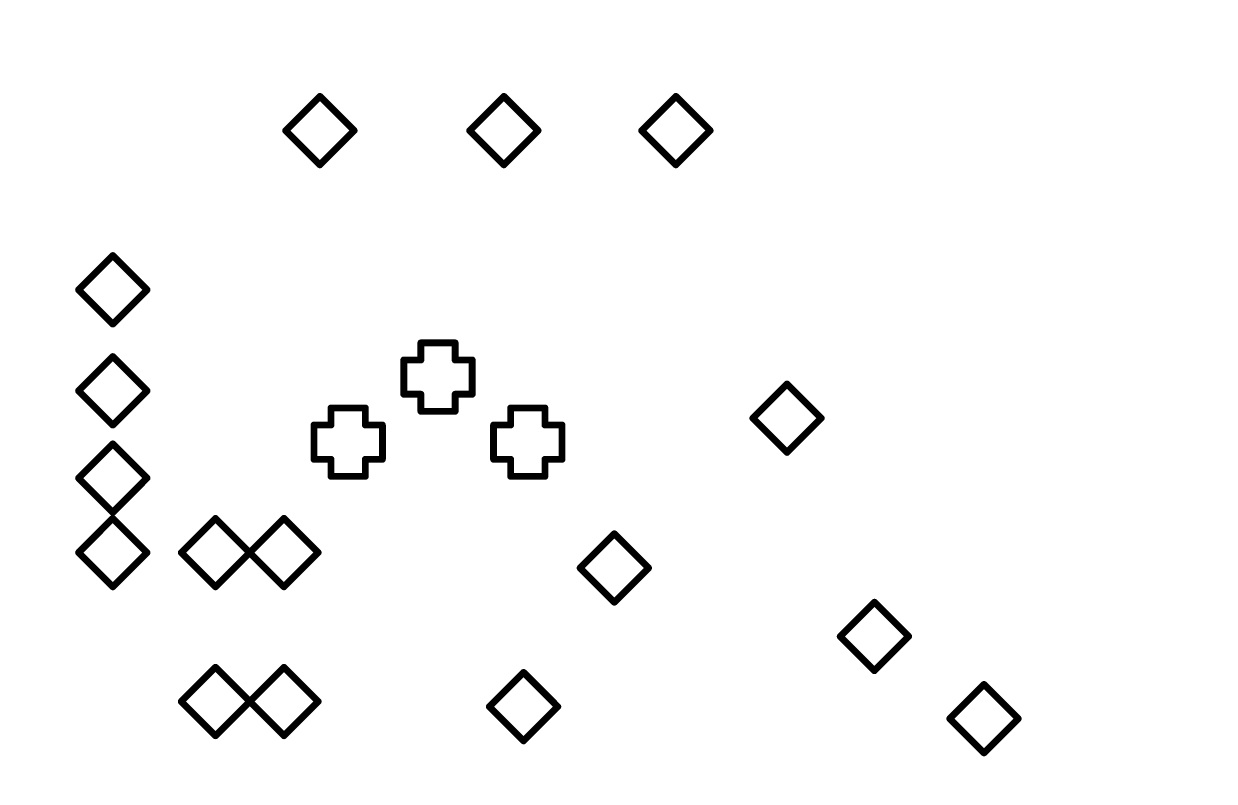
# Model space of a CAD drawing. Header units: millimetres. Extents: x -55 to 2039, y 0 to 512.
# Drawn here: x 143.41 to 178.18, y 223.69 to 245.82 of the extents above; entities that cross this region are included whole.
import ezdxf
from ezdxf import colors
from ezdxf.entities.mleader import LeaderData, LeaderLine
from ezdxf.enums import TextEntityAlignment as Align
from ezdxf.math import Vec2, Vec3

# ---------------------------------------------------------------- set-up
doc = ezdxf.new("R2010")
doc.units = ezdxf.units.MM
doc.linetypes.add('Сплошная', pattern=[0])
doc.layers.add('Drill Drawing', color=1, linetype='Continuous')
doc.layers.add('Виды', color=30, linetype='Continuous')
doc.layers.add('текст', color=2, linetype='Continuous', lineweight=30)
doc.styles.add('GOST TYPE B', font='', dxfattribs={"height": 3.5})
doc.styles.get('GOST TYPE B').set_extended_font_data('GOST type B')

# ---------------------------------------------------------------- blocks, each defined once
blk = doc.blocks.new('Шероховатость')
at = {"lineweight": 50, "transparency": 16777216}
for p, q in [((-32.506, -11.445), (-28.785, -5)), ((-28.785, -5), (-5, -5)), ((-10.278, -11.581), (-7.16, -6.181)), ((-34.366, -8.223), (-32.506, -11.445)), ((-11.836, -8.881), (-10.278, -11.581))]:
    blk.add_line(p, q, dxfattribs=at)
at = {"layer": 'текст', "linetype": 'Continuous', "lineweight": 25, "transparency": 16777216, "insert": (-29.093, -6.142), "char_height": 5, "attachment_point": 1, "style": 'GOST TYPE B'}
blk.add_mtext_dynamic_manual_height_columns('Ra6,3{\\fGOST Type AU|b1|i0|c204|p2;(   )}', width=25.94731, gutter_width=17.5, heights=[0], dxfattribs=at)
blk = doc.blocks.new('_DotSmall')
at = {"color": 0, "linetype": 'ByBlock', "lineweight": 60, "const_width": 0.5}
blk.add_lwpolyline([(-0.0625, 0, 1), (0.0625, 0, 1)], format="xyb", close=True, dxfattribs=at)
blk = doc.blocks.new('Вид с →')
at = {"linetype": 'Continuous', "lineweight": 25, "transparency": 16777216}
for q in [(28.03, 4.046), (30.858, 4.046)]:
    blk.add_line((29.444, 2.632), q, dxfattribs=at)
blk.add_circle((32.944, 2.632), 3.5, dxfattribs=at)
blk.add_circle((32.944, 2.632), 3.5, dxfattribs=at)
at = {"linetype": 'Continuous', "lineweight": 50, "transparency": 16777216, "style": 'GOST TYPE B'}
blk.add_attdef('ВИД(_:_)', text='', height=7, dxfattribs=at).set_placement((27.226, 3.5), align=Align.MIDDLE_RIGHT)

msp = doc.modelspace()

# ---------------------------------------------------------------- linework, layer by layer
at = {"layer": 'Drill Drawing'}
for points in [[(151.0556, 242.6965, 0.2, 0.2, 0), (152.0556, 243.6965, 0.2, 0.2, 0)], [(152.0556, 243.6965, 0.2, 0.2, 0), (153.0556, 242.6965, 0.2, 0.2, 0)], [(156.4297, 242.6965, 0.2, 0.2, 0), (157.4297, 243.6965, 0.2, 0.2, 0)], [(157.4297, 243.6965, 0.2, 0.2, 0), (158.4297, 242.6965, 0.2, 0.2, 0)], [(161.4556, 242.6965, 0.2, 0.2, 0), (162.4556, 243.6965, 0.2, 0.2, 0)], [(162.4556, 243.6965, 0.2, 0.2, 0), (163.4556, 242.6965, 0.2, 0.2, 0)], [(151.0556, 242.6965, 0.2, 0.2, 0), (152.0556, 241.6965, 0.2, 0.2, 0)], [(152.0556, 241.6965, 0.2, 0.2, 0), (153.0556, 242.6965, 0.2, 0.2, 0)], [(156.4297, 242.6965, 0.2, 0.2, 0), (157.4297, 241.6965, 0.2, 0.2, 0)], [(157.4297, 241.6965, 0.2, 0.2, 0), (158.4297, 242.6965, 0.2, 0.2, 0)], [(161.4556, 242.6965, 0.2, 0.2, 0), (162.4556, 241.6965, 0.2, 0.2, 0)], [(162.4556, 241.6965, 0.2, 0.2, 0), (163.4556, 242.6965, 0.2, 0.2, 0)], [(145.0056, 238.0465, 0.2, 0.2, 0), (146.0056, 239.0465, 0.2, 0.2, 0)], [(146.0056, 239.0465, 0.2, 0.2, 0), (147.0056, 238.0465, 0.2, 0.2, 0)], [(145.0056, 238.0465, 0.2, 0.2, 0), (146.0056, 237.0465, 0.2, 0.2, 0)], [(146.0056, 237.0465, 0.2, 0.2, 0), (147.0056, 238.0465, 0.2, 0.2, 0)], [(155.0056, 235.9965, 0.2, 0.2, 0), (155.0056, 236.4965, 0.2, 0.2, 0)], [(155.0056, 236.4965, 0.2, 0.2, 0), (156.0056, 236.4965, 0.2, 0.2, 0)], [(156.0056, 235.9965, 0.2, 0.2, 0), (156.0056, 236.4965, 0.2, 0.2, 0)], [(145.0056, 235.0965, 0.2, 0.2, 0), (146.0056, 236.0965, 0.2, 0.2, 0)], [(146.0056, 236.0965, 0.2, 0.2, 0), (147.0056, 235.0965, 0.2, 0.2, 0)], [(154.5056, 234.9965, 0.2, 0.2, 0), (154.5056, 235.9965, 0.2, 0.2, 0)], [(154.5056, 235.9965, 0.2, 0.2, 0), (155.0056, 235.9965, 0.2, 0.2, 0)], [(156.0056, 235.9965, 0.2, 0.2, 0), (156.5056, 235.9965, 0.2, 0.2, 0)], [(156.5056, 234.9965, 0.2, 0.2, 0), (156.5056, 235.9965, 0.2, 0.2, 0)], [(145.0056, 235.0965, 0.2, 0.2, 0), (146.0056, 234.0965, 0.2, 0.2, 0)], [(146.0056, 234.0965, 0.2, 0.2, 0), (147.0056, 235.0965, 0.2, 0.2, 0)], [(154.5056, 234.9965, 0.2, 0.2, 0), (155.0056, 234.9965, 0.2, 0.2, 0)], [(155.0056, 234.4965, 0.2, 0.2, 0), (155.0056, 234.9965, 0.2, 0.2, 0)], [(156.0056, 234.9965, 0.2, 0.2, 0), (156.5056, 234.9965, 0.2, 0.2, 0)], [(156.0056, 234.4965, 0.2, 0.2, 0), (156.0056, 234.9965, 0.2, 0.2, 0)], [(164.702, 234.2965, 0.2, 0.2, 0), (165.702, 235.2965, 0.2, 0.2, 0)], [(165.702, 235.2965, 0.2, 0.2, 0), (166.702, 234.2965, 0.2, 0.2, 0)], [(152.3816, 234.0965, 0.2, 0.2, 0), (152.3816, 234.5965, 0.2, 0.2, 0)], [(152.3816, 234.5965, 0.2, 0.2, 0), (153.3816, 234.5965, 0.2, 0.2, 0)], [(153.3816, 234.0965, 0.2, 0.2, 0), (153.3816, 234.5965, 0.2, 0.2, 0)], [(155.0056, 234.4965, 0.2, 0.2, 0), (156.0056, 234.4965, 0.2, 0.2, 0)], [(157.6291, 234.0965, 0.2, 0.2, 0), (157.6291, 234.5965, 0.2, 0.2, 0)], [(157.6291, 234.5965, 0.2, 0.2, 0), (158.6291, 234.5965, 0.2, 0.2, 0)], [(158.6291, 234.0965, 0.2, 0.2, 0), (158.6291, 234.5965, 0.2, 0.2, 0)], [(164.702, 234.2965, 0.2, 0.2, 0), (165.702, 233.2965, 0.2, 0.2, 0)], [(165.702, 233.2965, 0.2, 0.2, 0), (166.702, 234.2965, 0.2, 0.2, 0)], [(151.8816, 233.0965, 0.2, 0.2, 0), (151.8816, 234.0965, 0.2, 0.2, 0)], [(151.8816, 234.0965, 0.2, 0.2, 0), (152.3816, 234.0965, 0.2, 0.2, 0)], [(153.3816, 234.0965, 0.2, 0.2, 0), (153.8816, 234.0965, 0.2, 0.2, 0)], [(153.8816, 233.0965, 0.2, 0.2, 0), (153.8816, 234.0965, 0.2, 0.2, 0)], [(157.1291, 233.0965, 0.2, 0.2, 0), (157.1291, 234.0965, 0.2, 0.2, 0)], [(157.1291, 234.0965, 0.2, 0.2, 0), (157.6291, 234.0965, 0.2, 0.2, 0)], [(158.6291, 234.0965, 0.2, 0.2, 0), (159.1291, 234.0965, 0.2, 0.2, 0)], [(159.1291, 233.0965, 0.2, 0.2, 0), (159.1291, 234.0965, 0.2, 0.2, 0)], [(145.0056, 232.5465, 0.2, 0.2, 0), (146.0056, 233.5465, 0.2, 0.2, 0)], [(146.0056, 233.5465, 0.2, 0.2, 0), (147.0056, 232.5465, 0.2, 0.2, 0)], [(151.8816, 233.0965, 0.2, 0.2, 0), (152.3816, 233.0965, 0.2, 0.2, 0)], [(152.3816, 232.5965, 0.2, 0.2, 0), (152.3816, 233.0965, 0.2, 0.2, 0)], [(153.3816, 233.0965, 0.2, 0.2, 0), (153.8816, 233.0965, 0.2, 0.2, 0)], [(153.3816, 232.5965, 0.2, 0.2, 0), (153.3816, 233.0965, 0.2, 0.2, 0)], [(157.1291, 233.0965, 0.2, 0.2, 0), (157.6291, 233.0965, 0.2, 0.2, 0)], [(157.6291, 232.5965, 0.2, 0.2, 0), (157.6291, 233.0965, 0.2, 0.2, 0)], [(158.6291, 233.0965, 0.2, 0.2, 0), (159.1291, 233.0965, 0.2, 0.2, 0)], [(158.6291, 232.5965, 0.2, 0.2, 0), (158.6291, 233.0965, 0.2, 0.2, 0)], [(145.0056, 232.5465, 0.2, 0.2, 0), (146.0056, 231.5465, 0.2, 0.2, 0)], [(146.0056, 231.5465, 0.2, 0.2, 0), (147.0056, 232.5465, 0.2, 0.2, 0)], [(152.3816, 232.5965, 0.2, 0.2, 0), (153.3816, 232.5965, 0.2, 0.2, 0)], [(157.6291, 232.5965, 0.2, 0.2, 0), (158.6291, 232.5965, 0.2, 0.2, 0)], [(145.0056, 230.3715, 0.2, 0.2, 0), (146.0056, 231.3715, 0.2, 0.2, 0)], [(146.0056, 231.3715, 0.2, 0.2, 0), (147.0056, 230.3715, 0.2, 0.2, 0)], [(148.0056, 230.3715, 0.2, 0.2, 0), (149.0056, 231.3715, 0.2, 0.2, 0)], [(149.0056, 231.3715, 0.2, 0.2, 0), (150.0056, 230.3715, 0.2, 0.2, 0)], [(150.0056, 230.3715, 0.2, 0.2, 0), (151.0056, 231.3715, 0.2, 0.2, 0)], [(151.0056, 231.3715, 0.2, 0.2, 0), (152.0056, 230.3715, 0.2, 0.2, 0)], [(159.6556, 229.9215, 0.2, 0.2, 0), (160.6556, 230.9215, 0.2, 0.2, 0)], [(160.6556, 230.9215, 0.2, 0.2, 0), (161.6556, 229.9215, 0.2, 0.2, 0)], [(145.0056, 230.3715, 0.2, 0.2, 0), (146.0056, 229.3715, 0.2, 0.2, 0)], [(146.0056, 229.3715, 0.2, 0.2, 0), (147.0056, 230.3715, 0.2, 0.2, 0)], [(148.0056, 230.3715, 0.2, 0.2, 0), (149.0056, 229.3715, 0.2, 0.2, 0)], [(149.0056, 229.3715, 0.2, 0.2, 0), (150.0056, 230.3715, 0.2, 0.2, 0)], [(150.0056, 230.3715, 0.2, 0.2, 0), (151.0056, 229.3715, 0.2, 0.2, 0)], [(151.0056, 229.3715, 0.2, 0.2, 0), (152.0056, 230.3715, 0.2, 0.2, 0)], [(159.6556, 229.9215, 0.2, 0.2, 0), (160.6556, 228.9215, 0.2, 0.2, 0)], [(160.6556, 228.9215, 0.2, 0.2, 0), (161.6556, 229.9215, 0.2, 0.2, 0)], [(167.2556, 227.9215, 0.2, 0.2, 0), (168.2556, 228.9215, 0.2, 0.2, 0)], [(168.2556, 228.9215, 0.2, 0.2, 0), (169.2556, 227.9215, 0.2, 0.2, 0)], [(167.2556, 227.9215, 0.2, 0.2, 0), (168.2556, 226.9215, 0.2, 0.2, 0)], [(168.2556, 226.9215, 0.2, 0.2, 0), (169.2556, 227.9215, 0.2, 0.2, 0)], [(148.0056, 226.0215, 0.2, 0.2, 0), (149.0056, 227.0215, 0.2, 0.2, 0)], [(149.0056, 227.0215, 0.2, 0.2, 0), (150.0056, 226.0215, 0.2, 0.2, 0)], [(150.0056, 226.0215, 0.2, 0.2, 0), (151.0056, 227.0215, 0.2, 0.2, 0)], [(151.0056, 227.0215, 0.2, 0.2, 0), (152.0056, 226.0215, 0.2, 0.2, 0)], [(157.0056, 225.8715, 0.2, 0.2, 0), (158.0056, 226.8715, 0.2, 0.2, 0)], [(158.0056, 226.8715, 0.2, 0.2, 0), (159.0056, 225.8715, 0.2, 0.2, 0)], [(170.4556, 225.5215, 0.2, 0.2, 0), (171.4556, 226.5215, 0.2, 0.2, 0)], [(171.4556, 226.5215, 0.2, 0.2, 0), (172.4556, 225.5215, 0.2, 0.2, 0)], [(148.0056, 226.0215, 0.2, 0.2, 0), (149.0056, 225.0215, 0.2, 0.2, 0)], [(149.0056, 225.0215, 0.2, 0.2, 0), (150.0056, 226.0215, 0.2, 0.2, 0)], [(150.0056, 226.0215, 0.2, 0.2, 0), (151.0056, 225.0215, 0.2, 0.2, 0)], [(151.0056, 225.0215, 0.2, 0.2, 0), (152.0056, 226.0215, 0.2, 0.2, 0)], [(157.0056, 225.8715, 0.2, 0.2, 0), (158.0056, 224.8715, 0.2, 0.2, 0)], [(158.0056, 224.8715, 0.2, 0.2, 0), (159.0056, 225.8715, 0.2, 0.2, 0)], [(170.4556, 225.5215, 0.2, 0.2, 0), (171.4556, 224.5215, 0.2, 0.2, 0)], [(171.4556, 224.5215, 0.2, 0.2, 0), (172.4556, 225.5215, 0.2, 0.2, 0)]]:
    msp.add_lwpolyline(points, format="xyseb", dxfattribs=at)
for points in [[(152.0056, 243.6965, 0.1, 0.1, 1), (152.1056, 243.6965, 0.1, 0.1, 1)], [(152.0056, 243.6965, 0.1, 0.1, 1), (152.1056, 243.6965, 0.1, 0.1, 1)], [(157.3797, 243.6965, 0.1, 0.1, 1), (157.4797, 243.6965, 0.1, 0.1, 1)], [(157.3797, 243.6965, 0.1, 0.1, 1), (157.4797, 243.6965, 0.1, 0.1, 1)], [(162.4056, 243.6965, 0.1, 0.1, 1), (162.5056, 243.6965, 0.1, 0.1, 1)], [(162.4056, 243.6965, 0.1, 0.1, 1), (162.5056, 243.6965, 0.1, 0.1, 1)], [(151.0056, 242.6965, 0.1, 0.1, 1), (151.1056, 242.6965, 0.1, 0.1, 1)], [(151.0056, 242.6965, 0.1, 0.1, 1), (151.1056, 242.6965, 0.1, 0.1, 1)], [(153.0056, 242.6965, 0.1, 0.1, 1), (153.1056, 242.6965, 0.1, 0.1, 1)], [(153.0056, 242.6965, 0.1, 0.1, 1), (153.1056, 242.6965, 0.1, 0.1, 1)], [(156.3797, 242.6965, 0.1, 0.1, 1), (156.4797, 242.6965, 0.1, 0.1, 1)], [(156.3797, 242.6965, 0.1, 0.1, 1), (156.4797, 242.6965, 0.1, 0.1, 1)], [(158.3797, 242.6965, 0.1, 0.1, 1), (158.4797, 242.6965, 0.1, 0.1, 1)], [(158.3797, 242.6965, 0.1, 0.1, 1), (158.4797, 242.6965, 0.1, 0.1, 1)], [(161.4056, 242.6965, 0.1, 0.1, 1), (161.5056, 242.6965, 0.1, 0.1, 1)], [(161.4056, 242.6965, 0.1, 0.1, 1), (161.5056, 242.6965, 0.1, 0.1, 1)], [(163.4056, 242.6965, 0.1, 0.1, 1), (163.5056, 242.6965, 0.1, 0.1, 1)], [(163.4056, 242.6965, 0.1, 0.1, 1), (163.5056, 242.6965, 0.1, 0.1, 1)], [(152.0056, 241.6965, 0.1, 0.1, 1), (152.1056, 241.6965, 0.1, 0.1, 1)], [(152.0056, 241.6965, 0.1, 0.1, 1), (152.1056, 241.6965, 0.1, 0.1, 1)], [(157.3797, 241.6965, 0.1, 0.1, 1), (157.4797, 241.6965, 0.1, 0.1, 1)], [(157.3797, 241.6965, 0.1, 0.1, 1), (157.4797, 241.6965, 0.1, 0.1, 1)], [(162.4056, 241.6965, 0.1, 0.1, 1), (162.5056, 241.6965, 0.1, 0.1, 1)], [(162.4056, 241.6965, 0.1, 0.1, 1), (162.5056, 241.6965, 0.1, 0.1, 1)], [(145.9556, 239.0465, 0.1, 0.1, 1), (146.0556, 239.0465, 0.1, 0.1, 1)], [(145.9556, 239.0465, 0.1, 0.1, 1), (146.0556, 239.0465, 0.1, 0.1, 1)], [(144.9556, 238.0465, 0.1, 0.1, 1), (145.0556, 238.0465, 0.1, 0.1, 1)], [(144.9556, 238.0465, 0.1, 0.1, 1), (145.0556, 238.0465, 0.1, 0.1, 1)], [(146.9556, 238.0465, 0.1, 0.1, 1), (147.0556, 238.0465, 0.1, 0.1, 1)], [(146.9556, 238.0465, 0.1, 0.1, 1), (147.0556, 238.0465, 0.1, 0.1, 1)], [(145.9556, 237.0465, 0.1, 0.1, 1), (146.0556, 237.0465, 0.1, 0.1, 1)], [(145.9556, 237.0465, 0.1, 0.1, 1), (146.0556, 237.0465, 0.1, 0.1, 1)], [(154.9556, 236.4965, 0.1, 0.1, 1), (155.0556, 236.4965, 0.1, 0.1, 1)], [(154.9556, 236.4965, 0.1, 0.1, 1), (155.0556, 236.4965, 0.1, 0.1, 1)], [(155.9556, 236.4965, 0.1, 0.1, 1), (156.0556, 236.4965, 0.1, 0.1, 1)], [(155.9556, 236.4965, 0.1, 0.1, 1), (156.0556, 236.4965, 0.1, 0.1, 1)], [(145.9556, 236.0965, 0.1, 0.1, 1), (146.0556, 236.0965, 0.1, 0.1, 1)], [(145.9556, 236.0965, 0.1, 0.1, 1), (146.0556, 236.0965, 0.1, 0.1, 1)], [(154.4556, 235.9965, 0.1, 0.1, 1), (154.5556, 235.9965, 0.1, 0.1, 1)], [(154.4556, 235.9965, 0.1, 0.1, 1), (154.5556, 235.9965, 0.1, 0.1, 1)], [(154.9556, 235.9965, 0.1, 0.1, 1), (155.0556, 235.9965, 0.1, 0.1, 1)], [(154.9556, 235.9965, 0.1, 0.1, 1), (155.0556, 235.9965, 0.1, 0.1, 1)], [(155.9556, 235.9965, 0.1, 0.1, 1), (156.0556, 235.9965, 0.1, 0.1, 1)], [(155.9556, 235.9965, 0.1, 0.1, 1), (156.0556, 235.9965, 0.1, 0.1, 1)], [(156.4556, 235.9965, 0.1, 0.1, 1), (156.5556, 235.9965, 0.1, 0.1, 1)], [(156.4556, 235.9965, 0.1, 0.1, 1), (156.5556, 235.9965, 0.1, 0.1, 1)], [(144.9556, 235.0965, 0.1, 0.1, 1), (145.0556, 235.0965, 0.1, 0.1, 1)], [(144.9556, 235.0965, 0.1, 0.1, 1), (145.0556, 235.0965, 0.1, 0.1, 1)], [(146.9556, 235.0965, 0.1, 0.1, 1), (147.0556, 235.0965, 0.1, 0.1, 1)], [(146.9556, 235.0965, 0.1, 0.1, 1), (147.0556, 235.0965, 0.1, 0.1, 1)], [(154.4556, 234.9965, 0.1, 0.1, 1), (154.5556, 234.9965, 0.1, 0.1, 1)], [(154.4556, 234.9965, 0.1, 0.1, 1), (154.5556, 234.9965, 0.1, 0.1, 1)], [(154.9556, 234.9965, 0.1, 0.1, 1), (155.0556, 234.9965, 0.1, 0.1, 1)], [(154.9556, 234.9965, 0.1, 0.1, 1), (155.0556, 234.9965, 0.1, 0.1, 1)], [(155.9556, 234.9965, 0.1, 0.1, 1), (156.0556, 234.9965, 0.1, 0.1, 1)], [(155.9556, 234.9965, 0.1, 0.1, 1), (156.0556, 234.9965, 0.1, 0.1, 1)], [(156.4556, 234.9965, 0.1, 0.1, 1), (156.5556, 234.9965, 0.1, 0.1, 1)], [(156.4556, 234.9965, 0.1, 0.1, 1), (156.5556, 234.9965, 0.1, 0.1, 1)], [(165.652, 235.2965, 0.1, 0.1, 1), (165.752, 235.2965, 0.1, 0.1, 1)], [(165.652, 235.2965, 0.1, 0.1, 1), (165.752, 235.2965, 0.1, 0.1, 1)], [(152.3316, 234.5965, 0.1, 0.1, 1), (152.4316, 234.5965, 0.1, 0.1, 1)], [(152.3316, 234.5965, 0.1, 0.1, 1), (152.4316, 234.5965, 0.1, 0.1, 1)], [(153.3316, 234.5965, 0.1, 0.1, 1), (153.4316, 234.5965, 0.1, 0.1, 1)], [(153.3316, 234.5965, 0.1, 0.1, 1), (153.4316, 234.5965, 0.1, 0.1, 1)], [(154.9556, 234.4965, 0.1, 0.1, 1), (155.0556, 234.4965, 0.1, 0.1, 1)], [(154.9556, 234.4965, 0.1, 0.1, 1), (155.0556, 234.4965, 0.1, 0.1, 1)], [(155.9556, 234.4965, 0.1, 0.1, 1), (156.0556, 234.4965, 0.1, 0.1, 1)], [(155.9556, 234.4965, 0.1, 0.1, 1), (156.0556, 234.4965, 0.1, 0.1, 1)], [(157.5791, 234.5965, 0.1, 0.1, 1), (157.6791, 234.5965, 0.1, 0.1, 1)], [(157.5791, 234.5965, 0.1, 0.1, 1), (157.6791, 234.5965, 0.1, 0.1, 1)], [(158.5791, 234.5965, 0.1, 0.1, 1), (158.6791, 234.5965, 0.1, 0.1, 1)], [(158.5791, 234.5965, 0.1, 0.1, 1), (158.6791, 234.5965, 0.1, 0.1, 1)], [(164.652, 234.2965, 0.1, 0.1, 1), (164.752, 234.2965, 0.1, 0.1, 1)], [(164.652, 234.2965, 0.1, 0.1, 1), (164.752, 234.2965, 0.1, 0.1, 1)], [(166.652, 234.2965, 0.1, 0.1, 1), (166.752, 234.2965, 0.1, 0.1, 1)], [(166.652, 234.2965, 0.1, 0.1, 1), (166.752, 234.2965, 0.1, 0.1, 1)], [(145.9556, 234.0965, 0.1, 0.1, 1), (146.0556, 234.0965, 0.1, 0.1, 1)], [(145.9556, 234.0965, 0.1, 0.1, 1), (146.0556, 234.0965, 0.1, 0.1, 1)], [(151.8316, 234.0965, 0.1, 0.1, 1), (151.9316, 234.0965, 0.1, 0.1, 1)], [(151.8316, 234.0965, 0.1, 0.1, 1), (151.9316, 234.0965, 0.1, 0.1, 1)], [(152.3316, 234.0965, 0.1, 0.1, 1), (152.4316, 234.0965, 0.1, 0.1, 1)], [(152.3316, 234.0965, 0.1, 0.1, 1), (152.4316, 234.0965, 0.1, 0.1, 1)], [(153.3316, 234.0965, 0.1, 0.1, 1), (153.4316, 234.0965, 0.1, 0.1, 1)], [(153.3316, 234.0965, 0.1, 0.1, 1), (153.4316, 234.0965, 0.1, 0.1, 1)], [(153.8316, 234.0965, 0.1, 0.1, 1), (153.9316, 234.0965, 0.1, 0.1, 1)], [(153.8316, 234.0965, 0.1, 0.1, 1), (153.9316, 234.0965, 0.1, 0.1, 1)], [(157.0791, 234.0965, 0.1, 0.1, 1), (157.1791, 234.0965, 0.1, 0.1, 1)], [(157.0791, 234.0965, 0.1, 0.1, 1), (157.1791, 234.0965, 0.1, 0.1, 1)], [(157.5791, 234.0965, 0.1, 0.1, 1), (157.6791, 234.0965, 0.1, 0.1, 1)], [(157.5791, 234.0965, 0.1, 0.1, 1), (157.6791, 234.0965, 0.1, 0.1, 1)], [(158.5791, 234.0965, 0.1, 0.1, 1), (158.6791, 234.0965, 0.1, 0.1, 1)], [(158.5791, 234.0965, 0.1, 0.1, 1), (158.6791, 234.0965, 0.1, 0.1, 1)], [(159.0791, 234.0965, 0.1, 0.1, 1), (159.1791, 234.0965, 0.1, 0.1, 1)], [(159.0791, 234.0965, 0.1, 0.1, 1), (159.1791, 234.0965, 0.1, 0.1, 1)], [(145.9556, 233.5465, 0.1, 0.1, 1), (146.0556, 233.5465, 0.1, 0.1, 1)], [(145.9556, 233.5465, 0.1, 0.1, 1), (146.0556, 233.5465, 0.1, 0.1, 1)], [(165.652, 233.2965, 0.1, 0.1, 1), (165.752, 233.2965, 0.1, 0.1, 1)], [(165.652, 233.2965, 0.1, 0.1, 1), (165.752, 233.2965, 0.1, 0.1, 1)], [(151.8316, 233.0965, 0.1, 0.1, 1), (151.9316, 233.0965, 0.1, 0.1, 1)], [(151.8316, 233.0965, 0.1, 0.1, 1), (151.9316, 233.0965, 0.1, 0.1, 1)], [(152.3316, 233.0965, 0.1, 0.1, 1), (152.4316, 233.0965, 0.1, 0.1, 1)], [(152.3316, 233.0965, 0.1, 0.1, 1), (152.4316, 233.0965, 0.1, 0.1, 1)], [(153.3316, 233.0965, 0.1, 0.1, 1), (153.4316, 233.0965, 0.1, 0.1, 1)], [(153.3316, 233.0965, 0.1, 0.1, 1), (153.4316, 233.0965, 0.1, 0.1, 1)], [(153.8316, 233.0965, 0.1, 0.1, 1), (153.9316, 233.0965, 0.1, 0.1, 1)], [(153.8316, 233.0965, 0.1, 0.1, 1), (153.9316, 233.0965, 0.1, 0.1, 1)], [(157.0791, 233.0965, 0.1, 0.1, 1), (157.1791, 233.0965, 0.1, 0.1, 1)], [(157.0791, 233.0965, 0.1, 0.1, 1), (157.1791, 233.0965, 0.1, 0.1, 1)], [(157.5791, 233.0965, 0.1, 0.1, 1), (157.6791, 233.0965, 0.1, 0.1, 1)], [(157.5791, 233.0965, 0.1, 0.1, 1), (157.6791, 233.0965, 0.1, 0.1, 1)], [(158.5791, 233.0965, 0.1, 0.1, 1), (158.6791, 233.0965, 0.1, 0.1, 1)], [(158.5791, 233.0965, 0.1, 0.1, 1), (158.6791, 233.0965, 0.1, 0.1, 1)], [(159.0791, 233.0965, 0.1, 0.1, 1), (159.1791, 233.0965, 0.1, 0.1, 1)], [(159.0791, 233.0965, 0.1, 0.1, 1), (159.1791, 233.0965, 0.1, 0.1, 1)], [(144.9556, 232.5465, 0.1, 0.1, 1), (145.0556, 232.5465, 0.1, 0.1, 1)], [(144.9556, 232.5465, 0.1, 0.1, 1), (145.0556, 232.5465, 0.1, 0.1, 1)], [(146.9556, 232.5465, 0.1, 0.1, 1), (147.0556, 232.5465, 0.1, 0.1, 1)], [(146.9556, 232.5465, 0.1, 0.1, 1), (147.0556, 232.5465, 0.1, 0.1, 1)], [(152.3316, 232.5965, 0.1, 0.1, 1), (152.4316, 232.5965, 0.1, 0.1, 1)], [(152.3316, 232.5965, 0.1, 0.1, 1), (152.4316, 232.5965, 0.1, 0.1, 1)], [(153.3316, 232.5965, 0.1, 0.1, 1), (153.4316, 232.5965, 0.1, 0.1, 1)], [(153.3316, 232.5965, 0.1, 0.1, 1), (153.4316, 232.5965, 0.1, 0.1, 1)], [(157.5791, 232.5965, 0.1, 0.1, 1), (157.6791, 232.5965, 0.1, 0.1, 1)], [(157.5791, 232.5965, 0.1, 0.1, 1), (157.6791, 232.5965, 0.1, 0.1, 1)], [(158.5791, 232.5965, 0.1, 0.1, 1), (158.6791, 232.5965, 0.1, 0.1, 1)], [(158.5791, 232.5965, 0.1, 0.1, 1), (158.6791, 232.5965, 0.1, 0.1, 1)], [(145.9556, 231.5465, 0.1, 0.1, 1), (146.0556, 231.5465, 0.1, 0.1, 1)], [(145.9556, 231.5465, 0.1, 0.1, 1), (146.0556, 231.5465, 0.1, 0.1, 1)], [(145.9556, 231.3715, 0.1, 0.1, 1), (146.0556, 231.3715, 0.1, 0.1, 1)], [(145.9556, 231.3715, 0.1, 0.1, 1), (146.0556, 231.3715, 0.1, 0.1, 1)], [(148.9556, 231.3715, 0.1, 0.1, 1), (149.0556, 231.3715, 0.1, 0.1, 1)], [(148.9556, 231.3715, 0.1, 0.1, 1), (149.0556, 231.3715, 0.1, 0.1, 1)], [(150.9556, 231.3715, 0.1, 0.1, 1), (151.0556, 231.3715, 0.1, 0.1, 1)], [(150.9556, 231.3715, 0.1, 0.1, 1), (151.0556, 231.3715, 0.1, 0.1, 1)], [(160.6056, 230.9215, 0.1, 0.1, 1), (160.7056, 230.9215, 0.1, 0.1, 1)], [(160.6056, 230.9215, 0.1, 0.1, 1), (160.7056, 230.9215, 0.1, 0.1, 1)], [(144.9556, 230.3715, 0.1, 0.1, 1), (145.0556, 230.3715, 0.1, 0.1, 1)], [(144.9556, 230.3715, 0.1, 0.1, 1), (145.0556, 230.3715, 0.1, 0.1, 1)], [(146.9556, 230.3715, 0.1, 0.1, 1), (147.0556, 230.3715, 0.1, 0.1, 1)], [(146.9556, 230.3715, 0.1, 0.1, 1), (147.0556, 230.3715, 0.1, 0.1, 1)], [(147.9556, 230.3715, 0.1, 0.1, 1), (148.0556, 230.3715, 0.1, 0.1, 1)], [(147.9556, 230.3715, 0.1, 0.1, 1), (148.0556, 230.3715, 0.1, 0.1, 1)], [(149.9556, 230.3715, 0.1, 0.1, 1), (150.0556, 230.3715, 0.1, 0.1, 1)], [(149.9556, 230.3715, 0.1, 0.1, 1), (150.0556, 230.3715, 0.1, 0.1, 1)], [(149.9556, 230.3715, 0.1, 0.1, 1), (150.0556, 230.3715, 0.1, 0.1, 1)], [(149.9556, 230.3715, 0.1, 0.1, 1), (150.0556, 230.3715, 0.1, 0.1, 1)], [(151.9556, 230.3715, 0.1, 0.1, 1), (152.0556, 230.3715, 0.1, 0.1, 1)], [(151.9556, 230.3715, 0.1, 0.1, 1), (152.0556, 230.3715, 0.1, 0.1, 1)], [(159.6056, 229.9215, 0.1, 0.1, 1), (159.7056, 229.9215, 0.1, 0.1, 1)], [(159.6056, 229.9215, 0.1, 0.1, 1), (159.7056, 229.9215, 0.1, 0.1, 1)], [(161.6056, 229.9215, 0.1, 0.1, 1), (161.7056, 229.9215, 0.1, 0.1, 1)], [(161.6056, 229.9215, 0.1, 0.1, 1), (161.7056, 229.9215, 0.1, 0.1, 1)], [(145.9556, 229.3715, 0.1, 0.1, 1), (146.0556, 229.3715, 0.1, 0.1, 1)], [(145.9556, 229.3715, 0.1, 0.1, 1), (146.0556, 229.3715, 0.1, 0.1, 1)], [(148.9556, 229.3715, 0.1, 0.1, 1), (149.0556, 229.3715, 0.1, 0.1, 1)], [(148.9556, 229.3715, 0.1, 0.1, 1), (149.0556, 229.3715, 0.1, 0.1, 1)], [(150.9556, 229.3715, 0.1, 0.1, 1), (151.0556, 229.3715, 0.1, 0.1, 1)], [(150.9556, 229.3715, 0.1, 0.1, 1), (151.0556, 229.3715, 0.1, 0.1, 1)], [(160.6056, 228.9215, 0.1, 0.1, 1), (160.7056, 228.9215, 0.1, 0.1, 1)], [(160.6056, 228.9215, 0.1, 0.1, 1), (160.7056, 228.9215, 0.1, 0.1, 1)], [(168.2056, 228.9215, 0.1, 0.1, 1), (168.3056, 228.9215, 0.1, 0.1, 1)], [(168.2056, 228.9215, 0.1, 0.1, 1), (168.3056, 228.9215, 0.1, 0.1, 1)], [(167.2056, 227.9215, 0.1, 0.1, 1), (167.3056, 227.9215, 0.1, 0.1, 1)], [(167.2056, 227.9215, 0.1, 0.1, 1), (167.3056, 227.9215, 0.1, 0.1, 1)], [(169.2056, 227.9215, 0.1, 0.1, 1), (169.3056, 227.9215, 0.1, 0.1, 1)], [(169.2056, 227.9215, 0.1, 0.1, 1), (169.3056, 227.9215, 0.1, 0.1, 1)], [(148.9556, 227.0215, 0.1, 0.1, 1), (149.0556, 227.0215, 0.1, 0.1, 1)], [(148.9556, 227.0215, 0.1, 0.1, 1), (149.0556, 227.0215, 0.1, 0.1, 1)], [(150.9556, 227.0215, 0.1, 0.1, 1), (151.0556, 227.0215, 0.1, 0.1, 1)], [(150.9556, 227.0215, 0.1, 0.1, 1), (151.0556, 227.0215, 0.1, 0.1, 1)], [(157.9556, 226.8715, 0.1, 0.1, 1), (158.0556, 226.8715, 0.1, 0.1, 1)], [(157.9556, 226.8715, 0.1, 0.1, 1), (158.0556, 226.8715, 0.1, 0.1, 1)], [(168.2056, 226.9215, 0.1, 0.1, 1), (168.3056, 226.9215, 0.1, 0.1, 1)], [(168.2056, 226.9215, 0.1, 0.1, 1), (168.3056, 226.9215, 0.1, 0.1, 1)], [(171.4056, 226.5215, 0.1, 0.1, 1), (171.5056, 226.5215, 0.1, 0.1, 1)], [(171.4056, 226.5215, 0.1, 0.1, 1), (171.5056, 226.5215, 0.1, 0.1, 1)], [(147.9556, 226.0215, 0.1, 0.1, 1), (148.0556, 226.0215, 0.1, 0.1, 1)], [(147.9556, 226.0215, 0.1, 0.1, 1), (148.0556, 226.0215, 0.1, 0.1, 1)], [(149.9556, 226.0215, 0.1, 0.1, 1), (150.0556, 226.0215, 0.1, 0.1, 1)], [(149.9556, 226.0215, 0.1, 0.1, 1), (150.0556, 226.0215, 0.1, 0.1, 1)], [(149.9556, 226.0215, 0.1, 0.1, 1), (150.0556, 226.0215, 0.1, 0.1, 1)], [(149.9556, 226.0215, 0.1, 0.1, 1), (150.0556, 226.0215, 0.1, 0.1, 1)], [(151.9556, 226.0215, 0.1, 0.1, 1), (152.0556, 226.0215, 0.1, 0.1, 1)], [(151.9556, 226.0215, 0.1, 0.1, 1), (152.0556, 226.0215, 0.1, 0.1, 1)], [(156.9556, 225.8715, 0.1, 0.1, 1), (157.0556, 225.8715, 0.1, 0.1, 1)], [(156.9556, 225.8715, 0.1, 0.1, 1), (157.0556, 225.8715, 0.1, 0.1, 1)], [(158.9556, 225.8715, 0.1, 0.1, 1), (159.0556, 225.8715, 0.1, 0.1, 1)], [(158.9556, 225.8715, 0.1, 0.1, 1), (159.0556, 225.8715, 0.1, 0.1, 1)], [(170.4056, 225.5215, 0.1, 0.1, 1), (170.5056, 225.5215, 0.1, 0.1, 1)], [(170.4056, 225.5215, 0.1, 0.1, 1), (170.5056, 225.5215, 0.1, 0.1, 1)], [(172.4056, 225.5215, 0.1, 0.1, 1), (172.5056, 225.5215, 0.1, 0.1, 1)], [(172.4056, 225.5215, 0.1, 0.1, 1), (172.5056, 225.5215, 0.1, 0.1, 1)], [(148.9556, 225.0215, 0.1, 0.1, 1), (149.0556, 225.0215, 0.1, 0.1, 1)], [(148.9556, 225.0215, 0.1, 0.1, 1), (149.0556, 225.0215, 0.1, 0.1, 1)], [(150.9556, 225.0215, 0.1, 0.1, 1), (151.0556, 225.0215, 0.1, 0.1, 1)], [(150.9556, 225.0215, 0.1, 0.1, 1), (151.0556, 225.0215, 0.1, 0.1, 1)], [(157.9556, 224.8715, 0.1, 0.1, 1), (158.0556, 224.8715, 0.1, 0.1, 1)], [(157.9556, 224.8715, 0.1, 0.1, 1), (158.0556, 224.8715, 0.1, 0.1, 1)], [(171.4056, 224.5215, 0.1, 0.1, 1), (171.5056, 224.5215, 0.1, 0.1, 1)], [(171.4056, 224.5215, 0.1, 0.1, 1), (171.5056, 224.5215, 0.1, 0.1, 1)]]:
    msp.add_lwpolyline(points, format="xyseb", close=True, dxfattribs=at)

# ---------------------------------------------------------------- leaders
at = {"linetype": 'Continuous', "lineweight": 25}
ml = msp.add_multileader_block('Standard', dxfattribs=at)
ml.set_content('Шероховатость', color=256)
ml.set_leader_properties(linetype='Сплошная', lineweight=25)
ml.set_arrow_properties(name='DOTSMALL')
ml.build(insert=Vec2(0, 0))
ml.multileader.update_dxf_attribs({"leader_type": 0, "has_dogleg": 0, "text_left_attachment_type": 6, "text_right_attachment_type": 6, "dogleg_length": 0.3, "arrow_head_size": 1, "block_connection_type": 1})
ctx = ml.context
ctx.base_point, ctx.char_height, ctx.arrow_head_size, ctx.landing_gap_size, ctx.plane_origin = Vec3(608.1585, 432.5126), 3.5, 1, 1, Vec3(608.1585, 432.5126)
ctx.left_attachment, ctx.right_attachment, ctx.attachment_type = 6, 6, 1
notes = []
notes.append((ctx, [(0, (0, 0, 0), (0, 0), (1, 0), 1, [])]))
ctx.block.insert = Vec3(608.1585, 432.5126)
at = {"layer": 'Виды', "linetype": 'Continuous', "lineweight": 25}
ml = msp.add_multileader_block('Standard', dxfattribs=at)
ml.set_content('Вид с →', color=256)
ml.set_attribute('ВИД(_:_)', 'А(2:1)', width=0)
ml.set_leader_properties(linetype='Сплошная', lineweight=25)
ml.set_arrow_properties(name='DOTSMALL')
ml.build(insert=Vec2(0, 0))
ml.multileader.update_dxf_attribs({"leader_type": 0, "has_dogleg": 0, "text_left_attachment_type": 6, "text_right_attachment_type": 6, "dogleg_length": 0.3, "arrow_head_size": 1, "block_connection_type": 1})
ctx = ml.context
ctx.base_point, ctx.char_height, ctx.arrow_head_size, ctx.landing_gap_size, ctx.plane_origin = Vec3(1329.0713, 395.8731), 3.5, 1, 1, Vec3(1329.0713, 395.8731)
ctx.left_attachment, ctx.right_attachment, ctx.attachment_type = 6, 6, 1
notes.append((ctx, [(0, (0, 0, 0), (0, 0), (1, 0), 1, [])]))
ctx.block.insert = Vec3(1329.0713, 395.8731)
ml = msp.add_multileader_block('Standard', dxfattribs=at)
ml.set_content('Вид с →', color=256)
ml.set_attribute('ВИД(_:_)', 'Б(4:1)', width=0)
ml.set_leader_properties(linetype='Сплошная', lineweight=25)
ml.set_arrow_properties(name='DOTSMALL')
ml.build(insert=Vec2(0, 0))
ml.multileader.update_dxf_attribs({"leader_type": 0, "has_dogleg": 0, "text_left_attachment_type": 6, "text_right_attachment_type": 6, "dogleg_length": 0.3, "arrow_head_size": 1, "block_connection_type": 1})
ctx = ml.context
ctx.base_point, ctx.char_height, ctx.arrow_head_size, ctx.landing_gap_size, ctx.plane_origin = Vec3(1332.1634, 311.4002), 3.5, 1, 1, Vec3(1332.1634, 311.4002)
ctx.left_attachment, ctx.right_attachment, ctx.attachment_type = 6, 6, 1
notes.append((ctx, [(0, (0, 0, 0), (0, 0), (1, 0), 1, [])]))
ctx.block.insert = Vec3(1332.1634, 311.4002)
for ctx, leaders in notes:
    for number, flags, end, landing, length, lines in leaders:
        leader = LeaderData()
        leader.index, (leader.has_last_leader_line, leader.has_dogleg_vector, leader.attachment_direction) = number, flags
        leader.last_leader_point, leader.dogleg_vector, leader.dogleg_length = Vec3(end), Vec3(landing), length
        for number, points, colour, breaks in lines:
            line = LeaderLine()
            line.index, line.vertices, line.color, line.breaks = number, Vec3.list(points), colors.encode_raw_color(colour), breaks
            leader.lines.append(line)
        ctx.leaders.append(leader)

doc.saveas('drawing.dxf')
